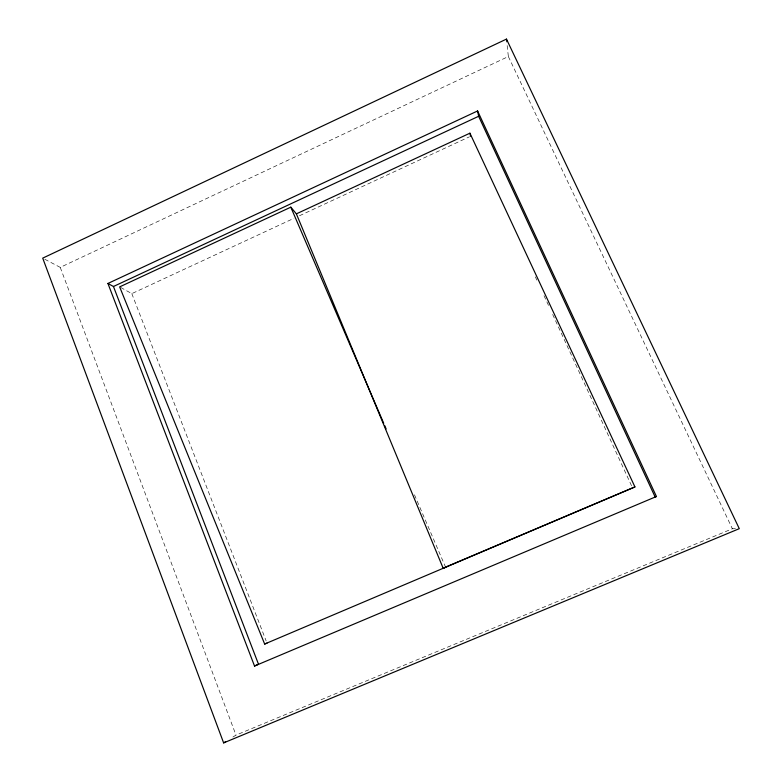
<?xml version="1.0" encoding="UTF-8"?>
<svg xmlns="http://www.w3.org/2000/svg" width="782" height="782" viewBox="0 0 782 782"><rect width="100%" height="100%" fill="white"/><g stroke="black" fill="none" stroke-linecap="round" stroke-linejoin="round"><path stroke-width="0.59" stroke-dasharray="3.91 2.93" d="M232.899 737.055L235.988 735.109L732.372 528.759L738.14 528.691M44.779 259.233L60.243 267.385L508.359 56.529L506.844 42.59M120.653 287.444L131.816 293.631L293.964 218.315M299.477 215.754L469.513 136.762M508.359 56.529L732.372 528.759M535.338 276.828L536.872 280.152M544.008 295.645L548.593 305.606M552.669 314.462L631.67 486.033M414.46 494.781L445.183 566.246M131.816 293.631L266.124 640.859M60.243 267.385L235.988 735.109"/><path stroke-width="1.17" d="M223.632 742.9L739.283 528.671L506.472 39.1L42.717 258.138L223.632 742.9L225.685 741.6M296.378 213.857L469.923 133.184L634.935 486.922L264.658 644.036L119.646 286.886L290.806 207.162L296.378 213.857L443.14 568.172L446.581 567.067M107.916 283.465L477.587 110.956L656.44 496.502L254.521 666.029L107.916 283.465L113.449 286.495L258.51 664.26L254.521 666.029M113.449 286.495L478.633 116.283L477.587 110.956M443.14 568.172L634.935 486.922M264.658 644.036L267.004 643.136M656.44 496.502L655.13 496.961L478.633 116.283M290.806 207.162L383.737 423.316M384.695 425.555L386.132 428.898M469.923 133.184L470.617 136.254M506.472 39.1L506.716 41.426"/></g></svg>
